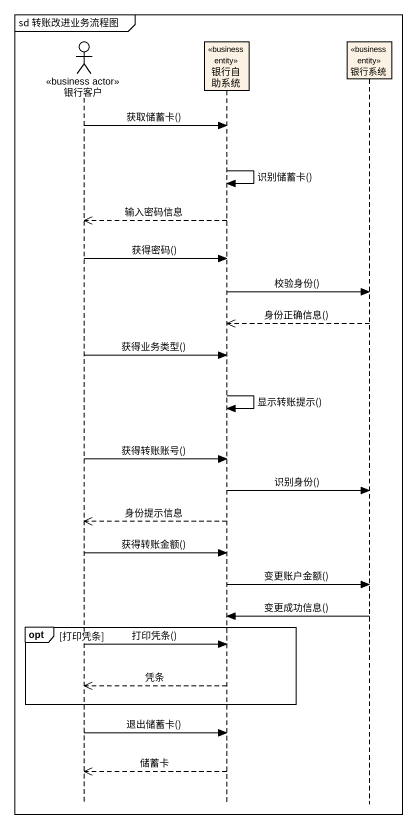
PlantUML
@startuml
mainframe sd 转账改进业务流程图
hide footbox
actor 银行客户 <<business actor>>
participant 银行自助系统 <<business entity>>
participant 银行系统 <<business entity>>

银行客户 -> 银行自助系统 : 获取储蓄卡()
银行自助系统 -> 银行自助系统 : 识别储蓄卡()
银行自助系统 -->> 银行客户 : 输入密码信息
银行客户 -> 银行自助系统 : 获得密码()
银行自助系统 -> 银行系统 : 校验身份()
银行系统 -->> 银行自助系统 : 身份正确信息()
银行客户 -> 银行自助系统 : 获得业务类型()
银行自助系统 -> 银行自助系统 : 显示转账提示()
银行客户 -> 银行自助系统 : 获得转账账号()
银行自助系统 -> 银行系统 : 识别身份()
银行自助系统 -->> 银行客户 : 身份提示信息
银行客户 -> 银行自助系统 : 获得转账金额()
银行自助系统 -> 银行系统 : 变更账户金额()
银行系统 -> 银行自助系统 : 变更成功信息()
opt 打印凭条
  银行客户 -> 银行自助系统 : 打印凭条()
  银行自助系统 -->> 银行客户 : 凭条
end
银行客户 -> 银行自助系统 : 退出储蓄卡()
银行自助系统 -->> 银行客户 : 储蓄卡
@enduml
